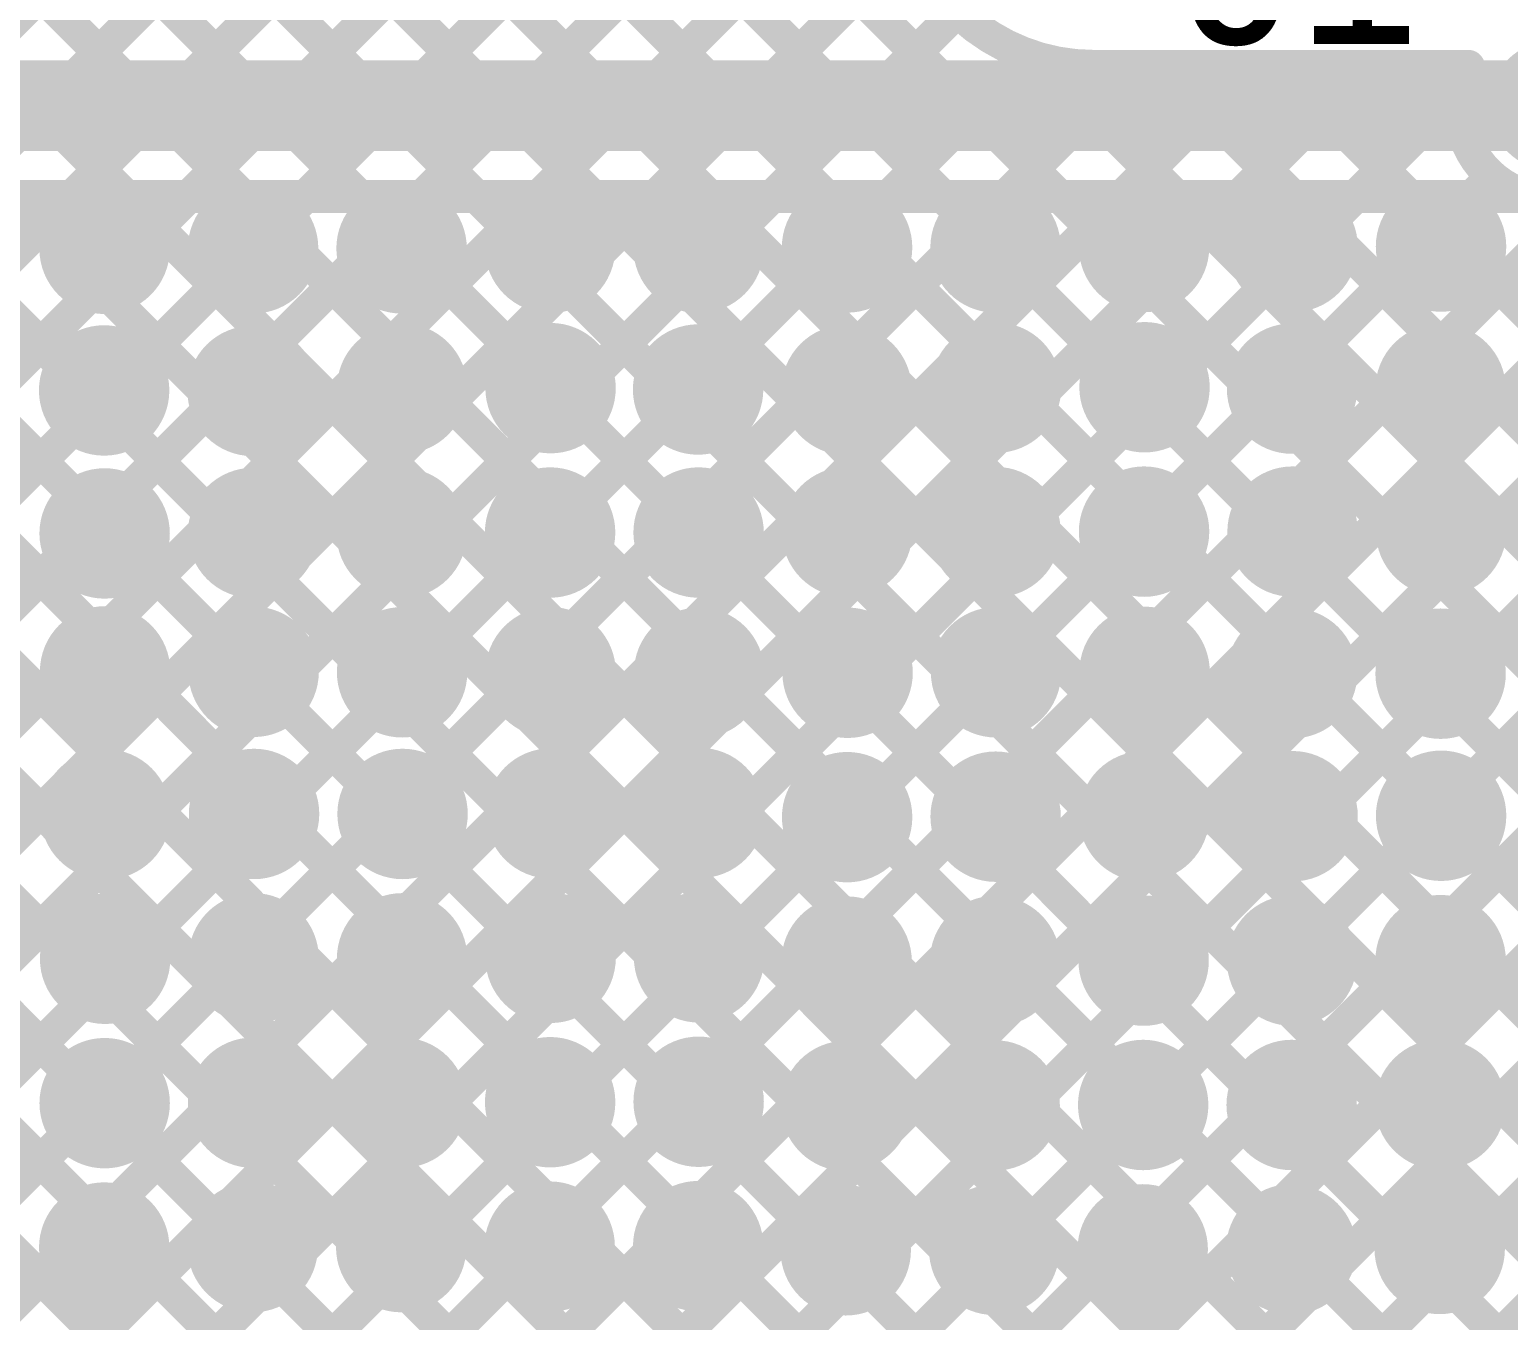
# Model space of a CAD drawing. Header units: millimetres. Extents: x 3.06 to 5.82, y 1.29 to 3.84.
# Drawn here: x 5.0885 to 5.447, y 2.1676 to 2.4805 of the extents above; entities that cross this region are included whole.
import ezdxf

# ---------------------------------------------------------------- set-up
doc = ezdxf.new("R2010")
doc.units = ezdxf.units.MM
doc.header["$MEASUREMENT"] = 0
for name, color, linetype in [('BottomLayer', 5, 'Continuous'), ('BottomSolder', 6, 'Continuous'), ('MultiLayer', 9, 'Continuous'), ('TopLayer', 1, 'Continuous'), ('TopOverlay', 2, 'Continuous'), ('TopSolder', 216, 'Continuous'), ('ViaHoleLayer', 16, 'Continuous')]:
    doc.layers.add(name, color=color, linetype=linetype)

msp = doc.modelspace()

# ---------------------------------------------------------------- linework, layer by layer
at = {"layer": 'BottomLayer', "const_width": 0.008}
for points in [[(4.90254, 2.81907), (5.702, 2.01961)], [(4.88955, 2.80378), (5.702, 1.99132)], [(4.94371, 2.80618), (5.702, 2.04789)], [(4.97418, 2.804), (5.702, 2.07618)], [(4.87354, 2.7915), (5.702, 1.96304)], [(4.85423, 2.78252), (5.702, 1.93475)], [(4.83062, 2.77785), (5.59647, 2.012)], [(4.81082, 2.76936), (5.56819, 2.012)], [(4.79724, 2.75466), (5.4789, 2.073)], [(4.789, 2.18685), (5.35367, 2.75152)], [(4.7896, 2.73402), (5.45062, 2.073)], [(4.789, 2.15856), (5.355, 2.72456)], [(4.789, 2.70633), (5.436, 2.05933)], [(4.789, 2.13028), (5.35968, 2.70096)], [(4.789, 2.10199), (5.37281, 2.68581)], [(4.789, 2.67805), (5.436, 2.03105)], [(4.789, 2.64976), (5.436, 2.00276)], [(4.789, 2.62148), (5.40848, 2.002)], [(4.789, 2.5932), (5.38019, 2.002)], [(4.789, 2.07371), (5.2974, 2.58211)], [(4.789, 2.56491), (5.35191, 2.002)], [(4.79368, 2.0501), (5.299, 2.55542)], [(4.789, 2.53663), (5.32363, 2.002)], [(4.80587, 2.03401), (5.299, 2.52714)], [(4.789, 2.50834), (5.29534, 2.002)], [(4.82414, 2.024), (5.30213, 2.50199)], [(4.85043, 2.022), (5.31337, 2.48494)], [(4.789, 2.48006), (5.276, 1.99306)], [(4.87897, 2.02226), (5.33087, 2.47416)], [(5.33298, 2.47348), (5.702, 2.10446)], [(4.87476, 1.96148), (5.38483, 2.47155)], [(4.87924, 1.93767), (5.41311, 2.47155)], [(4.89466, 2.00967), (5.35655, 2.47155)], [(5.34637, 2.47155), (5.43728, 2.47155)], [(5.3632, 2.47155), (5.702, 2.13274)], [(5.39148, 2.47155), (5.702, 2.16103)], [(5.41976, 2.47155), (5.43628, 2.45503)], [(4.522, 1.55215), (5.43548, 2.46563)], [(5.24069, 1.988), (5.702, 2.44931)], [(4.522, 1.52387), (5.44297, 2.44484)], [(4.52217, 1.49575), (5.46642, 2.44)], [(4.53143, 1.47673), (5.4947, 2.44)], [(4.55105, 1.46806), (5.52299, 2.44)], [(4.57927, 1.468), (5.55127, 2.44)], [(4.60756, 1.468), (5.57956, 2.44)], [(4.63584, 1.468), (5.60784, 2.44)], [(4.66412, 1.468), (5.63612, 2.44)], [(5.19686, 1.97245), (5.66487, 2.44047)], [(5.28298, 2.002), (5.702, 2.42102)]]:
    msp.add_lwpolyline(points, dxfattribs=at)
for points in [[(5.34637, 2.47155, -0.414214), (5.299, 2.51892)], [(5.46403, 2.44, -0.637499), (5.43728, 2.47155)]]:
    msp.add_lwpolyline(points, format="xyb", dxfattribs=at)
at = {"layer": 'BottomLayer'}
for points, const_width in [([(5.32887, 2.47416, 1), (5.33287, 2.47416, 1)], 0.004), ([(5.33098, 2.47348, 1), (5.33498, 2.47348, 1)], 0.004), ([(5.34437, 2.47155, 1), (5.34837, 2.47155, 1)], 0.004), ([(5.34437, 2.47155, 1), (5.34837, 2.47155, 1)], 0.004), ([(5.35455, 2.47155, 1), (5.35855, 2.47155, 1)], 0.004), ([(5.3612, 2.47155, 1), (5.3652, 2.47155, 1)], 0.004), ([(5.38283, 2.47155, 1), (5.38683, 2.47155, 1)], 0.004), ([(5.38948, 2.47155, 1), (5.39348, 2.47155, 1)], 0.004), ([(5.41111, 2.47155, 1), (5.41511, 2.47155, 1)], 0.004), ([(5.41776, 2.47155, 1), (5.42176, 2.47155, 1)], 0.004), ([(5.43528, 2.47155, 1), (5.43928, 2.47155, 1)], 0.004), ([(5.43528, 2.47155, 1), (5.43928, 2.47155, 1)], 0.004), ([(5.45209, 2.462, 1), (5.46391, 2.462, 1)], 0.01181), ([(5.43348, 2.46563, 1), (5.43748, 2.46563, 1)], 0.004), ([(5.43428, 2.45503, 1), (5.43828, 2.45503, 1)], 0.004), ([(5.44097, 2.44484, 1), (5.44497, 2.44484, 1)], 0.004), ([(5.10074, 2.42733, 1), (5.11256, 2.42733, 1)], 0.01181), ([(5.13674, 2.42744, 1), (5.14856, 2.42744, 1)], 0.01181), ([(5.17274, 2.42744, 1), (5.18456, 2.42744, 1)], 0.01181), ([(5.20874, 2.42755, 1), (5.22056, 2.42755, 1)], 0.01181), ([(5.24474, 2.42755, 1), (5.25656, 2.42755, 1)], 0.01181), ([(5.28074, 2.42766, 1), (5.29256, 2.42766, 1)], 0.01181), ([(5.31674, 2.42766, 1), (5.32856, 2.42766, 1)], 0.01181), ([(5.35274, 2.42777, 1), (5.36456, 2.42777, 1)], 0.01181), ([(5.38874, 2.42777, 1), (5.40056, 2.42777, 1)], 0.01181), ([(5.42474, 2.42788, 1), (5.43656, 2.42788, 1)], 0.01181), ([(5.10063, 2.39299, 1), (5.11244, 2.39299, 1)], 0.01181), ([(5.13663, 2.39288, 1), (5.14844, 2.39288, 1)], 0.01181), ([(5.17286, 2.39344, 1), (5.18467, 2.39344, 1)], 0.01181), ([(5.20886, 2.39355, 1), (5.22067, 2.39355, 1)], 0.01181), ([(5.24463, 2.39322, 1), (5.25644, 2.39322, 1)], 0.01181), ([(5.28063, 2.39311, 1), (5.29244, 2.39311, 1)], 0.01181), ([(5.31686, 2.39366, 1), (5.32867, 2.39366, 1)], 0.01181), ([(5.35286, 2.39377, 1), (5.36467, 2.39377, 1)], 0.01181), ([(5.38863, 2.39344, 1), (5.40044, 2.39344, 1)], 0.01181), ([(5.42463, 2.39333, 1), (5.43644, 2.39333, 1)], 0.01181), ([(5.10075, 2.35833, 1), (5.11256, 2.35833, 1)], 0.01181), ([(5.13675, 2.35844, 1), (5.14856, 2.35844, 1)], 0.01181), ([(5.17275, 2.35844, 1), (5.18456, 2.35844, 1)], 0.01181), ([(5.20875, 2.35855, 1), (5.22056, 2.35855, 1)], 0.01181), ([(5.24475, 2.35855, 1), (5.25656, 2.35855, 1)], 0.01181), ([(5.28075, 2.35866, 1), (5.29256, 2.35866, 1)], 0.01181), ([(5.31675, 2.35866, 1), (5.32856, 2.35866, 1)], 0.01181), ([(5.35275, 2.35877, 1), (5.36456, 2.35877, 1)], 0.01181), ([(5.38875, 2.35877, 1), (5.40056, 2.35877, 1)], 0.01181), ([(5.42475, 2.35889, 1), (5.43656, 2.35889, 1)], 0.01181), ([(5.10087, 2.32489, 1), (5.11268, 2.32489, 1)], 0.01181), ([(5.13687, 2.32478, 1), (5.14868, 2.32478, 1)], 0.01181), ([(5.17287, 2.32467, 1), (5.18468, 2.32467, 1)], 0.01181), ([(5.20887, 2.32467, 1), (5.22068, 2.32467, 1)], 0.01181), ([(5.24487, 2.32455, 1), (5.25668, 2.32455, 1)], 0.01181), ([(5.28087, 2.32455, 1), (5.29268, 2.32455, 1)], 0.01181), ([(5.31687, 2.32467, 1), (5.32868, 2.32467, 1)], 0.01181), ([(5.35287, 2.32478, 1), (5.36468, 2.32478, 1)], 0.01181), ([(5.38864, 2.32444, 1), (5.40045, 2.32444, 1)], 0.01181), ([(5.42464, 2.32433, 1), (5.43645, 2.32433, 1)], 0.01181), ([(5.10098, 2.29022, 1), (5.11279, 2.29022, 1)], 0.01181), ([(5.13698, 2.29033, 1), (5.14879, 2.29033, 1)], 0.01181), ([(5.17298, 2.29033, 1), (5.18479, 2.29033, 1)], 0.01181), ([(5.20898, 2.29045, 1), (5.22079, 2.29045, 1)], 0.01181), ([(5.24498, 2.29056, 1), (5.25679, 2.29056, 1)], 0.01181), ([(5.28076, 2.28955, 1), (5.29257, 2.28955, 1)], 0.01181), ([(5.31676, 2.28967, 1), (5.32857, 2.28967, 1)], 0.01181), ([(5.35276, 2.28978, 1), (5.36457, 2.28978, 1)], 0.01181), ([(5.38876, 2.28978, 1), (5.40057, 2.28978, 1)], 0.01181), ([(5.42476, 2.28989, 1), (5.43657, 2.28989, 1)], 0.01181), ([(5.10087, 2.25522, 1), (5.11268, 2.25522, 1)], 0.01181), ([(5.13687, 2.25533, 1), (5.14868, 2.25533, 1)], 0.01181), ([(5.17287, 2.25533, 1), (5.18468, 2.25533, 1)], 0.01181), ([(5.20887, 2.25545, 1), (5.22068, 2.25545, 1)], 0.01181), ([(5.24487, 2.25556, 1), (5.25668, 2.25556, 1)], 0.01181), ([(5.28064, 2.25455, 1), (5.29245, 2.25455, 1)], 0.01181), ([(5.31664, 2.25467, 1), (5.32845, 2.25467, 1)], 0.01181), ([(5.35264, 2.25478, 1), (5.36445, 2.25478, 1)], 0.01181), ([(5.38864, 2.25478, 1), (5.40045, 2.25478, 1)], 0.01181), ([(5.42464, 2.25489, 1), (5.43645, 2.25489, 1)], 0.01181), ([(5.10076, 2.22022, 1), (5.11257, 2.22022, 1)], 0.01181), ([(5.13676, 2.22033, 1), (5.14857, 2.22033, 1)], 0.01181), ([(5.17276, 2.22033, 1), (5.18457, 2.22033, 1)], 0.01181), ([(5.20876, 2.22045, 1), (5.22057, 2.22045, 1)], 0.01181), ([(5.24476, 2.22056, 1), (5.25657, 2.22056, 1)], 0.01181), ([(5.28053, 2.21955, 1), (5.29234, 2.21955, 1)], 0.01181), ([(5.31653, 2.21967, 1), (5.32834, 2.21967, 1)], 0.01181), ([(5.35253, 2.21978, 1), (5.36434, 2.21978, 1)], 0.01181), ([(5.38853, 2.21978, 1), (5.40034, 2.21978, 1)], 0.01181), ([(5.42453, 2.21989, 1), (5.43634, 2.21989, 1)], 0.01181), ([(5.10065, 2.18522, 1), (5.11246, 2.18522, 1)], 0.01181), ([(5.13665, 2.18533, 1), (5.14846, 2.18533, 1)], 0.01181), ([(5.17265, 2.18533, 1), (5.18446, 2.18533, 1)], 0.01181), ([(5.20865, 2.18545, 1), (5.22046, 2.18545, 1)], 0.01181), ([(5.24465, 2.18556, 1), (5.25646, 2.18556, 1)], 0.01181), ([(5.28042, 2.18455, 1), (5.29223, 2.18455, 1)], 0.01181), ([(5.31642, 2.18467, 1), (5.32823, 2.18467, 1)], 0.01181), ([(5.35242, 2.18478, 1), (5.36423, 2.18478, 1)], 0.01181), ([(5.38842, 2.18478, 1), (5.40023, 2.18478, 1)], 0.01181), ([(5.42442, 2.18489, 1), (5.43623, 2.18489, 1)], 0.01181)]:
    msp.add_lwpolyline(points, format="xyb", close=True, dxfattribs=dict(at, const_width=const_width))
at = {"layer": 'BottomSolder', "const_width": 0.01581}
for points in [[(5.45009, 2.462, 1), (5.46591, 2.462, 1)], [(5.09874, 2.42733, 1), (5.11456, 2.42733, 1)], [(5.13474, 2.42744, 1), (5.15056, 2.42744, 1)], [(5.17074, 2.42744, 1), (5.18656, 2.42744, 1)], [(5.20674, 2.42755, 1), (5.22256, 2.42755, 1)], [(5.24274, 2.42755, 1), (5.25856, 2.42755, 1)], [(5.27874, 2.42766, 1), (5.29456, 2.42766, 1)], [(5.31474, 2.42766, 1), (5.33056, 2.42766, 1)], [(5.35074, 2.42777, 1), (5.36656, 2.42777, 1)], [(5.38674, 2.42777, 1), (5.40256, 2.42777, 1)], [(5.42274, 2.42788, 1), (5.43856, 2.42788, 1)], [(5.20686, 2.39355, 1), (5.22267, 2.39355, 1)], [(5.31486, 2.39366, 1), (5.33067, 2.39366, 1)], [(5.35086, 2.39377, 1), (5.36667, 2.39377, 1)], [(5.09863, 2.39299, 1), (5.11444, 2.39299, 1)], [(5.13463, 2.39288, 1), (5.15044, 2.39288, 1)], [(5.17086, 2.39344, 1), (5.18667, 2.39344, 1)], [(5.24263, 2.39322, 1), (5.25844, 2.39322, 1)], [(5.27863, 2.39311, 1), (5.29444, 2.39311, 1)], [(5.38663, 2.39344, 1), (5.40244, 2.39344, 1)], [(5.42263, 2.39333, 1), (5.43844, 2.39333, 1)], [(5.09875, 2.35833, 1), (5.11456, 2.35833, 1)], [(5.13475, 2.35844, 1), (5.15056, 2.35844, 1)], [(5.17075, 2.35844, 1), (5.18656, 2.35844, 1)], [(5.20675, 2.35855, 1), (5.22256, 2.35855, 1)], [(5.24275, 2.35855, 1), (5.25856, 2.35855, 1)], [(5.27875, 2.35866, 1), (5.29456, 2.35866, 1)], [(5.31475, 2.35866, 1), (5.33056, 2.35866, 1)], [(5.35075, 2.35877, 1), (5.36656, 2.35877, 1)], [(5.38675, 2.35877, 1), (5.40256, 2.35877, 1)], [(5.42275, 2.35889, 1), (5.43856, 2.35889, 1)], [(5.09887, 2.32489, 1), (5.11468, 2.32489, 1)], [(5.13487, 2.32478, 1), (5.15068, 2.32478, 1)], [(5.17087, 2.32467, 1), (5.18668, 2.32467, 1)], [(5.20687, 2.32467, 1), (5.22268, 2.32467, 1)], [(5.24287, 2.32455, 1), (5.25868, 2.32455, 1)], [(5.27887, 2.32455, 1), (5.29468, 2.32455, 1)], [(5.31487, 2.32467, 1), (5.33068, 2.32467, 1)], [(5.35087, 2.32478, 1), (5.36668, 2.32478, 1)], [(5.38664, 2.32444, 1), (5.40245, 2.32444, 1)], [(5.42264, 2.32433, 1), (5.43845, 2.32433, 1)], [(5.09898, 2.29022, 1), (5.11479, 2.29022, 1)], [(5.13498, 2.29033, 1), (5.15079, 2.29033, 1)], [(5.17098, 2.29033, 1), (5.18679, 2.29033, 1)], [(5.20698, 2.29045, 1), (5.22279, 2.29045, 1)], [(5.24298, 2.29056, 1), (5.25879, 2.29056, 1)], [(5.27876, 2.28955, 1), (5.29457, 2.28955, 1)], [(5.31476, 2.28967, 1), (5.33057, 2.28967, 1)], [(5.35076, 2.28978, 1), (5.36657, 2.28978, 1)], [(5.38676, 2.28978, 1), (5.40257, 2.28978, 1)], [(5.42276, 2.28989, 1), (5.43857, 2.28989, 1)], [(5.09887, 2.25522, 1), (5.11468, 2.25522, 1)], [(5.13487, 2.25533, 1), (5.15068, 2.25533, 1)], [(5.17087, 2.25533, 1), (5.18668, 2.25533, 1)], [(5.20687, 2.25545, 1), (5.22268, 2.25545, 1)], [(5.24287, 2.25556, 1), (5.25868, 2.25556, 1)], [(5.27864, 2.25455, 1), (5.29445, 2.25455, 1)], [(5.31464, 2.25467, 1), (5.33045, 2.25467, 1)], [(5.35064, 2.25478, 1), (5.36645, 2.25478, 1)], [(5.38664, 2.25478, 1), (5.40245, 2.25478, 1)], [(5.42264, 2.25489, 1), (5.43845, 2.25489, 1)], [(5.09876, 2.22022, 1), (5.11457, 2.22022, 1)], [(5.13476, 2.22033, 1), (5.15057, 2.22033, 1)], [(5.17076, 2.22033, 1), (5.18657, 2.22033, 1)], [(5.20676, 2.22045, 1), (5.22257, 2.22045, 1)], [(5.24276, 2.22056, 1), (5.25857, 2.22056, 1)], [(5.27853, 2.21955, 1), (5.29434, 2.21955, 1)], [(5.31453, 2.21967, 1), (5.33034, 2.21967, 1)], [(5.35053, 2.21978, 1), (5.36634, 2.21978, 1)], [(5.38653, 2.21978, 1), (5.40234, 2.21978, 1)], [(5.42253, 2.21989, 1), (5.43834, 2.21989, 1)], [(5.24265, 2.18556, 1), (5.25846, 2.18556, 1)], [(5.09865, 2.18522, 1), (5.11446, 2.18522, 1)], [(5.13465, 2.18533, 1), (5.15046, 2.18533, 1)], [(5.17065, 2.18533, 1), (5.18646, 2.18533, 1)], [(5.20665, 2.18545, 1), (5.22246, 2.18545, 1)], [(5.27842, 2.18455, 1), (5.29423, 2.18455, 1)], [(5.31442, 2.18467, 1), (5.33023, 2.18467, 1)], [(5.35042, 2.18478, 1), (5.36623, 2.18478, 1)], [(5.38642, 2.18478, 1), (5.40223, 2.18478, 1)], [(5.42242, 2.18489, 1), (5.43823, 2.18489, 1)]]:
    msp.add_lwpolyline(points, format="xyb", close=True, dxfattribs=at)
at = {"layer": 'MultiLayer', "const_width": 0.01181}
for points in [[(5.45209, 2.462, 1), (5.46391, 2.462, 1)], [(5.10074, 2.42733, 1), (5.11256, 2.42733, 1)], [(5.13674, 2.42744, 1), (5.14856, 2.42744, 1)], [(5.17274, 2.42744, 1), (5.18456, 2.42744, 1)], [(5.20874, 2.42755, 1), (5.22056, 2.42755, 1)], [(5.24474, 2.42755, 1), (5.25656, 2.42755, 1)], [(5.28074, 2.42766, 1), (5.29256, 2.42766, 1)], [(5.31674, 2.42766, 1), (5.32856, 2.42766, 1)], [(5.35274, 2.42777, 1), (5.36456, 2.42777, 1)], [(5.38874, 2.42777, 1), (5.40056, 2.42777, 1)], [(5.42474, 2.42788, 1), (5.43656, 2.42788, 1)], [(5.10063, 2.39299, 1), (5.11244, 2.39299, 1)], [(5.13663, 2.39288, 1), (5.14844, 2.39288, 1)], [(5.17286, 2.39344, 1), (5.18467, 2.39344, 1)], [(5.20886, 2.39355, 1), (5.22067, 2.39355, 1)], [(5.24463, 2.39322, 1), (5.25644, 2.39322, 1)], [(5.28063, 2.39311, 1), (5.29244, 2.39311, 1)], [(5.31686, 2.39366, 1), (5.32867, 2.39366, 1)], [(5.35286, 2.39377, 1), (5.36467, 2.39377, 1)], [(5.38863, 2.39344, 1), (5.40044, 2.39344, 1)], [(5.42463, 2.39333, 1), (5.43644, 2.39333, 1)], [(5.10075, 2.35833, 1), (5.11256, 2.35833, 1)], [(5.13675, 2.35844, 1), (5.14856, 2.35844, 1)], [(5.17275, 2.35844, 1), (5.18456, 2.35844, 1)], [(5.20875, 2.35855, 1), (5.22056, 2.35855, 1)], [(5.24475, 2.35855, 1), (5.25656, 2.35855, 1)], [(5.28075, 2.35866, 1), (5.29256, 2.35866, 1)], [(5.31675, 2.35866, 1), (5.32856, 2.35866, 1)], [(5.35275, 2.35877, 1), (5.36456, 2.35877, 1)], [(5.38875, 2.35877, 1), (5.40056, 2.35877, 1)], [(5.42475, 2.35889, 1), (5.43656, 2.35889, 1)], [(5.10087, 2.32489, 1), (5.11268, 2.32489, 1)], [(5.13687, 2.32478, 1), (5.14868, 2.32478, 1)], [(5.17287, 2.32467, 1), (5.18468, 2.32467, 1)], [(5.20887, 2.32467, 1), (5.22068, 2.32467, 1)], [(5.24487, 2.32455, 1), (5.25668, 2.32455, 1)], [(5.28087, 2.32455, 1), (5.29268, 2.32455, 1)], [(5.31687, 2.32467, 1), (5.32868, 2.32467, 1)], [(5.35287, 2.32478, 1), (5.36468, 2.32478, 1)], [(5.38864, 2.32444, 1), (5.40045, 2.32444, 1)], [(5.42464, 2.32433, 1), (5.43645, 2.32433, 1)], [(5.10098, 2.29022, 1), (5.11279, 2.29022, 1)], [(5.13698, 2.29033, 1), (5.14879, 2.29033, 1)], [(5.17298, 2.29033, 1), (5.18479, 2.29033, 1)], [(5.20898, 2.29045, 1), (5.22079, 2.29045, 1)], [(5.24498, 2.29056, 1), (5.25679, 2.29056, 1)], [(5.28076, 2.28955, 1), (5.29257, 2.28955, 1)], [(5.31676, 2.28967, 1), (5.32857, 2.28967, 1)], [(5.35276, 2.28978, 1), (5.36457, 2.28978, 1)], [(5.38876, 2.28978, 1), (5.40057, 2.28978, 1)], [(5.42476, 2.28989, 1), (5.43657, 2.28989, 1)], [(5.10087, 2.25522, 1), (5.11268, 2.25522, 1)], [(5.13687, 2.25533, 1), (5.14868, 2.25533, 1)], [(5.17287, 2.25533, 1), (5.18468, 2.25533, 1)], [(5.20887, 2.25545, 1), (5.22068, 2.25545, 1)], [(5.24487, 2.25556, 1), (5.25668, 2.25556, 1)], [(5.28064, 2.25455, 1), (5.29245, 2.25455, 1)], [(5.31664, 2.25467, 1), (5.32845, 2.25467, 1)], [(5.35264, 2.25478, 1), (5.36445, 2.25478, 1)], [(5.38864, 2.25478, 1), (5.40045, 2.25478, 1)], [(5.42464, 2.25489, 1), (5.43645, 2.25489, 1)], [(5.10076, 2.22022, 1), (5.11257, 2.22022, 1)], [(5.13676, 2.22033, 1), (5.14857, 2.22033, 1)], [(5.17276, 2.22033, 1), (5.18457, 2.22033, 1)], [(5.20876, 2.22045, 1), (5.22057, 2.22045, 1)], [(5.24476, 2.22056, 1), (5.25657, 2.22056, 1)], [(5.28053, 2.21955, 1), (5.29234, 2.21955, 1)], [(5.31653, 2.21967, 1), (5.32834, 2.21967, 1)], [(5.35253, 2.21978, 1), (5.36434, 2.21978, 1)], [(5.38853, 2.21978, 1), (5.40034, 2.21978, 1)], [(5.42453, 2.21989, 1), (5.43634, 2.21989, 1)], [(5.10065, 2.18522, 1), (5.11246, 2.18522, 1)], [(5.13665, 2.18533, 1), (5.14846, 2.18533, 1)], [(5.17265, 2.18533, 1), (5.18446, 2.18533, 1)], [(5.20865, 2.18545, 1), (5.22046, 2.18545, 1)], [(5.24465, 2.18556, 1), (5.25646, 2.18556, 1)], [(5.28042, 2.18455, 1), (5.29223, 2.18455, 1)], [(5.31642, 2.18467, 1), (5.32823, 2.18467, 1)], [(5.35242, 2.18478, 1), (5.36423, 2.18478, 1)], [(5.38842, 2.18478, 1), (5.40023, 2.18478, 1)], [(5.42442, 2.18489, 1), (5.43623, 2.18489, 1)]]:
    msp.add_lwpolyline(points, format="xyb", close=True, dxfattribs=at)
at = {"layer": 'TopLayer'}
for points, const_width in [([(5.1477, 2.093), (5.52622, 2.47152)], 0.008), ([(4.57022, 2.462), (5.458, 2.462)], 0.022), ([(5.17599, 2.093), (5.54055, 2.45757)], 0.008), ([(5.26084, 2.093), (5.62021, 2.45237)], 0.008), ([(5.20427, 2.093), (5.5623, 2.45103)], 0.008), ([(5.23256, 2.093), (5.59056, 2.451)], 0.008), ([(4.57022, 2.44), (5.45197, 2.44)], 0.008), ([(4.68666, 2.02794), (5.09872, 2.44)], 0.008), ([(4.70783, 2.02083), (5.12701, 2.44)], 0.008), ([(4.74629, 2.031), (5.15529, 2.44)], 0.008), ([(4.77458, 2.031), (5.18358, 2.44)], 0.008), ([(4.79386, 2.022), (5.21186, 2.44)], 0.008), ([(4.82214, 2.022), (5.24014, 2.44)], 0.008), ([(4.82906, 2.44), (5.17606, 2.093)], 0.008), ([(4.85043, 2.022), (5.26843, 2.44)], 0.008), ([(4.85734, 2.44), (5.20434, 2.093)], 0.008), ([(4.87897, 2.02226), (5.29671, 2.44)], 0.008), ([(4.88028, 1.967), (5.35328, 2.44)], 0.008), ([(4.88563, 2.44), (5.23263, 2.093)], 0.008), ([(4.89466, 2.00967), (5.325, 2.44)], 0.008), ([(4.91391, 2.44), (5.26091, 2.093)], 0.008), ([(4.94219, 2.44), (5.2892, 2.093)], 0.008), ([(4.97048, 2.44), (5.31748, 2.093)], 0.008), ([(4.99876, 2.44), (5.34576, 2.093)], 0.008), ([(5.02705, 2.44), (5.37405, 2.093)], 0.008), ([(5.03395, 2.09238), (5.38157, 2.44)], 0.008), ([(5.05533, 2.44), (5.40233, 2.093)], 0.008), ([(5.06285, 2.093), (5.40985, 2.44)], 0.008), ([(5.08362, 2.44), (5.43062, 2.093)], 0.008), ([(5.09113, 2.093), (5.43813, 2.44)], 0.008), ([(5.1119, 2.44), (5.4589, 2.093)], 0.008), ([(5.11942, 2.093), (5.46642, 2.44)], 0.008), ([(5.14019, 2.44), (5.48719, 2.093)], 0.008), ([(5.16847, 2.44), (5.51547, 2.093)], 0.008), ([(5.19675, 2.44), (5.54375, 2.093)], 0.008), ([(5.22504, 2.44), (5.57204, 2.093)], 0.008), ([(5.25332, 2.44), (5.60032, 2.093)], 0.008), ([(5.28161, 2.44), (5.62525, 2.09636)], 0.008), ([(5.28912, 2.093), (5.637, 2.44088)], 0.008), ([(5.30989, 2.44), (5.6367, 2.11319)], 0.008), ([(5.33818, 2.44), (5.637, 2.14118)], 0.008), ([(5.36646, 2.44), (5.637, 2.16946)], 0.008), ([(5.39474, 2.44), (5.637, 2.19774)], 0.008), ([(5.42303, 2.44), (5.637, 2.22603)], 0.008), ([(5.31741, 2.093), (5.637, 2.41259)], 0.008), ([(5.34569, 2.093), (5.637, 2.38431)], 0.008), ([(5.37398, 2.093), (5.637, 2.35602)], 0.008)]:
    msp.add_lwpolyline(points, dxfattribs=dict(at, const_width=const_width))
for points, const_width in [([(5.45209, 2.462, 1), (5.46391, 2.462, 1)], 0.01181), ([(5.09672, 2.44, 1), (5.10072, 2.44, 1)], 0.004), ([(5.1099, 2.44, 1), (5.1139, 2.44, 1)], 0.004), ([(5.12501, 2.44, 1), (5.12901, 2.44, 1)], 0.004), ([(5.13819, 2.44, 1), (5.14219, 2.44, 1)], 0.004), ([(5.15329, 2.44, 1), (5.15729, 2.44, 1)], 0.004), ([(5.16647, 2.44, 1), (5.17047, 2.44, 1)], 0.004), ([(5.18158, 2.44, 1), (5.18558, 2.44, 1)], 0.004), ([(5.19475, 2.44, 1), (5.19875, 2.44, 1)], 0.004), ([(5.20986, 2.44, 1), (5.21386, 2.44, 1)], 0.004), ([(5.22304, 2.44, 1), (5.22704, 2.44, 1)], 0.004), ([(5.23814, 2.44, 1), (5.24214, 2.44, 1)], 0.004), ([(5.25132, 2.44, 1), (5.25532, 2.44, 1)], 0.004), ([(5.26643, 2.44, 1), (5.27043, 2.44, 1)], 0.004), ([(5.27961, 2.44, 1), (5.28361, 2.44, 1)], 0.004), ([(5.29471, 2.44, 1), (5.29871, 2.44, 1)], 0.004), ([(5.30789, 2.44, 1), (5.31189, 2.44, 1)], 0.004), ([(5.323, 2.44, 1), (5.327, 2.44, 1)], 0.004), ([(5.33618, 2.44, 1), (5.34018, 2.44, 1)], 0.004), ([(5.35128, 2.44, 1), (5.35528, 2.44, 1)], 0.004), ([(5.36446, 2.44, 1), (5.36846, 2.44, 1)], 0.004), ([(5.37957, 2.44, 1), (5.38357, 2.44, 1)], 0.004), ([(5.39274, 2.44, 1), (5.39674, 2.44, 1)], 0.004), ([(5.40785, 2.44, 1), (5.41185, 2.44, 1)], 0.004), ([(5.42103, 2.44, 1), (5.42503, 2.44, 1)], 0.004), ([(5.43613, 2.44, 1), (5.44013, 2.44, 1)], 0.004), ([(5.10074, 2.42733, 1), (5.11256, 2.42733, 1)], 0.01181), ([(5.13674, 2.42744, 1), (5.14856, 2.42744, 1)], 0.01181), ([(5.17274, 2.42744, 1), (5.18456, 2.42744, 1)], 0.01181), ([(5.20874, 2.42755, 1), (5.22056, 2.42755, 1)], 0.01181), ([(5.24474, 2.42755, 1), (5.25656, 2.42755, 1)], 0.01181), ([(5.28074, 2.42766, 1), (5.29256, 2.42766, 1)], 0.01181), ([(5.31674, 2.42766, 1), (5.32856, 2.42766, 1)], 0.01181), ([(5.35274, 2.42777, 1), (5.36456, 2.42777, 1)], 0.01181), ([(5.38874, 2.42777, 1), (5.40056, 2.42777, 1)], 0.01181), ([(5.42474, 2.42788, 1), (5.43656, 2.42788, 1)], 0.01181), ([(5.10063, 2.39299, 1), (5.11244, 2.39299, 1)], 0.01181), ([(5.13663, 2.39288, 1), (5.14844, 2.39288, 1)], 0.01181), ([(5.17286, 2.39344, 1), (5.18467, 2.39344, 1)], 0.01181), ([(5.20886, 2.39355, 1), (5.22067, 2.39355, 1)], 0.01181), ([(5.24463, 2.39322, 1), (5.25644, 2.39322, 1)], 0.01181), ([(5.28063, 2.39311, 1), (5.29244, 2.39311, 1)], 0.01181), ([(5.31686, 2.39366, 1), (5.32867, 2.39366, 1)], 0.01181), ([(5.35286, 2.39377, 1), (5.36467, 2.39377, 1)], 0.01181), ([(5.38863, 2.39344, 1), (5.40044, 2.39344, 1)], 0.01181), ([(5.42463, 2.39333, 1), (5.43644, 2.39333, 1)], 0.01181), ([(5.10075, 2.35833, 1), (5.11256, 2.35833, 1)], 0.01181), ([(5.13675, 2.35844, 1), (5.14856, 2.35844, 1)], 0.01181), ([(5.17275, 2.35844, 1), (5.18456, 2.35844, 1)], 0.01181), ([(5.20875, 2.35855, 1), (5.22056, 2.35855, 1)], 0.01181), ([(5.24475, 2.35855, 1), (5.25656, 2.35855, 1)], 0.01181), ([(5.28075, 2.35866, 1), (5.29256, 2.35866, 1)], 0.01181), ([(5.31675, 2.35866, 1), (5.32856, 2.35866, 1)], 0.01181), ([(5.35275, 2.35877, 1), (5.36456, 2.35877, 1)], 0.01181), ([(5.38875, 2.35877, 1), (5.40056, 2.35877, 1)], 0.01181), ([(5.42475, 2.35889, 1), (5.43656, 2.35889, 1)], 0.01181), ([(5.10087, 2.32489, 1), (5.11268, 2.32489, 1)], 0.01181), ([(5.13687, 2.32478, 1), (5.14868, 2.32478, 1)], 0.01181), ([(5.17287, 2.32467, 1), (5.18468, 2.32467, 1)], 0.01181), ([(5.20887, 2.32467, 1), (5.22068, 2.32467, 1)], 0.01181), ([(5.24487, 2.32455, 1), (5.25668, 2.32455, 1)], 0.01181), ([(5.28087, 2.32455, 1), (5.29268, 2.32455, 1)], 0.01181), ([(5.31687, 2.32467, 1), (5.32868, 2.32467, 1)], 0.01181), ([(5.35287, 2.32478, 1), (5.36468, 2.32478, 1)], 0.01181), ([(5.38864, 2.32444, 1), (5.40045, 2.32444, 1)], 0.01181), ([(5.42464, 2.32433, 1), (5.43645, 2.32433, 1)], 0.01181), ([(5.10098, 2.29022, 1), (5.11279, 2.29022, 1)], 0.01181), ([(5.13698, 2.29033, 1), (5.14879, 2.29033, 1)], 0.01181), ([(5.17298, 2.29033, 1), (5.18479, 2.29033, 1)], 0.01181), ([(5.20898, 2.29045, 1), (5.22079, 2.29045, 1)], 0.01181), ([(5.24498, 2.29056, 1), (5.25679, 2.29056, 1)], 0.01181), ([(5.28076, 2.28955, 1), (5.29257, 2.28955, 1)], 0.01181), ([(5.31676, 2.28967, 1), (5.32857, 2.28967, 1)], 0.01181), ([(5.35276, 2.28978, 1), (5.36457, 2.28978, 1)], 0.01181), ([(5.38876, 2.28978, 1), (5.40057, 2.28978, 1)], 0.01181), ([(5.42476, 2.28989, 1), (5.43657, 2.28989, 1)], 0.01181), ([(5.10087, 2.25522, 1), (5.11268, 2.25522, 1)], 0.01181), ([(5.13687, 2.25533, 1), (5.14868, 2.25533, 1)], 0.01181), ([(5.17287, 2.25533, 1), (5.18468, 2.25533, 1)], 0.01181), ([(5.20887, 2.25545, 1), (5.22068, 2.25545, 1)], 0.01181), ([(5.24487, 2.25556, 1), (5.25668, 2.25556, 1)], 0.01181), ([(5.28064, 2.25455, 1), (5.29245, 2.25455, 1)], 0.01181), ([(5.31664, 2.25467, 1), (5.32845, 2.25467, 1)], 0.01181), ([(5.35264, 2.25478, 1), (5.36445, 2.25478, 1)], 0.01181), ([(5.38864, 2.25478, 1), (5.40045, 2.25478, 1)], 0.01181), ([(5.42464, 2.25489, 1), (5.43645, 2.25489, 1)], 0.01181), ([(5.10076, 2.22022, 1), (5.11257, 2.22022, 1)], 0.01181), ([(5.13676, 2.22033, 1), (5.14857, 2.22033, 1)], 0.01181), ([(5.17276, 2.22033, 1), (5.18457, 2.22033, 1)], 0.01181), ([(5.20876, 2.22045, 1), (5.22057, 2.22045, 1)], 0.01181), ([(5.24476, 2.22056, 1), (5.25657, 2.22056, 1)], 0.01181), ([(5.28053, 2.21955, 1), (5.29234, 2.21955, 1)], 0.01181), ([(5.31653, 2.21967, 1), (5.32834, 2.21967, 1)], 0.01181), ([(5.35253, 2.21978, 1), (5.36434, 2.21978, 1)], 0.01181), ([(5.38853, 2.21978, 1), (5.40034, 2.21978, 1)], 0.01181), ([(5.42453, 2.21989, 1), (5.43634, 2.21989, 1)], 0.01181), ([(5.10065, 2.18522, 1), (5.11246, 2.18522, 1)], 0.01181), ([(5.13665, 2.18533, 1), (5.14846, 2.18533, 1)], 0.01181), ([(5.17265, 2.18533, 1), (5.18446, 2.18533, 1)], 0.01181), ([(5.20865, 2.18545, 1), (5.22046, 2.18545, 1)], 0.01181), ([(5.24465, 2.18556, 1), (5.25646, 2.18556, 1)], 0.01181), ([(5.28042, 2.18455, 1), (5.29223, 2.18455, 1)], 0.01181), ([(5.31642, 2.18467, 1), (5.32823, 2.18467, 1)], 0.01181), ([(5.35242, 2.18478, 1), (5.36423, 2.18478, 1)], 0.01181), ([(5.38842, 2.18478, 1), (5.40023, 2.18478, 1)], 0.01181), ([(5.42442, 2.18489, 1), (5.43623, 2.18489, 1)], 0.01181)]:
    msp.add_lwpolyline(points, format="xyb", close=True, dxfattribs=dict(at, const_width=const_width))
at = {"layer": 'TopSolder', "const_width": 0.01581}
for points in [[(5.45009, 2.462, 1), (5.46591, 2.462, 1)], [(5.09874, 2.42733, 1), (5.11456, 2.42733, 1)], [(5.13474, 2.42744, 1), (5.15056, 2.42744, 1)], [(5.17074, 2.42744, 1), (5.18656, 2.42744, 1)], [(5.20674, 2.42755, 1), (5.22256, 2.42755, 1)], [(5.24274, 2.42755, 1), (5.25856, 2.42755, 1)], [(5.27874, 2.42766, 1), (5.29456, 2.42766, 1)], [(5.31474, 2.42766, 1), (5.33056, 2.42766, 1)], [(5.35074, 2.42777, 1), (5.36656, 2.42777, 1)], [(5.38674, 2.42777, 1), (5.40256, 2.42777, 1)], [(5.42274, 2.42788, 1), (5.43856, 2.42788, 1)], [(5.20686, 2.39355, 1), (5.22267, 2.39355, 1)], [(5.31486, 2.39366, 1), (5.33067, 2.39366, 1)], [(5.35086, 2.39377, 1), (5.36667, 2.39377, 1)], [(5.09863, 2.39299, 1), (5.11444, 2.39299, 1)], [(5.13463, 2.39288, 1), (5.15044, 2.39288, 1)], [(5.17086, 2.39344, 1), (5.18667, 2.39344, 1)], [(5.24263, 2.39322, 1), (5.25844, 2.39322, 1)], [(5.27863, 2.39311, 1), (5.29444, 2.39311, 1)], [(5.38663, 2.39344, 1), (5.40244, 2.39344, 1)], [(5.42263, 2.39333, 1), (5.43844, 2.39333, 1)], [(5.09875, 2.35833, 1), (5.11456, 2.35833, 1)], [(5.13475, 2.35844, 1), (5.15056, 2.35844, 1)], [(5.17075, 2.35844, 1), (5.18656, 2.35844, 1)], [(5.20675, 2.35855, 1), (5.22256, 2.35855, 1)], [(5.24275, 2.35855, 1), (5.25856, 2.35855, 1)], [(5.27875, 2.35866, 1), (5.29456, 2.35866, 1)], [(5.31475, 2.35866, 1), (5.33056, 2.35866, 1)], [(5.35075, 2.35877, 1), (5.36656, 2.35877, 1)], [(5.38675, 2.35877, 1), (5.40256, 2.35877, 1)], [(5.42275, 2.35889, 1), (5.43856, 2.35889, 1)], [(5.09887, 2.32489, 1), (5.11468, 2.32489, 1)], [(5.13487, 2.32478, 1), (5.15068, 2.32478, 1)], [(5.17087, 2.32467, 1), (5.18668, 2.32467, 1)], [(5.20687, 2.32467, 1), (5.22268, 2.32467, 1)], [(5.24287, 2.32455, 1), (5.25868, 2.32455, 1)], [(5.27887, 2.32455, 1), (5.29468, 2.32455, 1)], [(5.31487, 2.32467, 1), (5.33068, 2.32467, 1)], [(5.35087, 2.32478, 1), (5.36668, 2.32478, 1)], [(5.38664, 2.32444, 1), (5.40245, 2.32444, 1)], [(5.42264, 2.32433, 1), (5.43845, 2.32433, 1)], [(5.09898, 2.29022, 1), (5.11479, 2.29022, 1)], [(5.13498, 2.29033, 1), (5.15079, 2.29033, 1)], [(5.17098, 2.29033, 1), (5.18679, 2.29033, 1)], [(5.20698, 2.29045, 1), (5.22279, 2.29045, 1)], [(5.24298, 2.29056, 1), (5.25879, 2.29056, 1)], [(5.27876, 2.28955, 1), (5.29457, 2.28955, 1)], [(5.31476, 2.28967, 1), (5.33057, 2.28967, 1)], [(5.35076, 2.28978, 1), (5.36657, 2.28978, 1)], [(5.38676, 2.28978, 1), (5.40257, 2.28978, 1)], [(5.42276, 2.28989, 1), (5.43857, 2.28989, 1)], [(5.09887, 2.25522, 1), (5.11468, 2.25522, 1)], [(5.13487, 2.25533, 1), (5.15068, 2.25533, 1)], [(5.17087, 2.25533, 1), (5.18668, 2.25533, 1)], [(5.20687, 2.25545, 1), (5.22268, 2.25545, 1)], [(5.24287, 2.25556, 1), (5.25868, 2.25556, 1)], [(5.27864, 2.25455, 1), (5.29445, 2.25455, 1)], [(5.31464, 2.25467, 1), (5.33045, 2.25467, 1)], [(5.35064, 2.25478, 1), (5.36645, 2.25478, 1)], [(5.38664, 2.25478, 1), (5.40245, 2.25478, 1)], [(5.42264, 2.25489, 1), (5.43845, 2.25489, 1)], [(5.09876, 2.22022, 1), (5.11457, 2.22022, 1)], [(5.13476, 2.22033, 1), (5.15057, 2.22033, 1)], [(5.17076, 2.22033, 1), (5.18657, 2.22033, 1)], [(5.20676, 2.22045, 1), (5.22257, 2.22045, 1)], [(5.24276, 2.22056, 1), (5.25857, 2.22056, 1)], [(5.27853, 2.21955, 1), (5.29434, 2.21955, 1)], [(5.31453, 2.21967, 1), (5.33034, 2.21967, 1)], [(5.35053, 2.21978, 1), (5.36634, 2.21978, 1)], [(5.38653, 2.21978, 1), (5.40234, 2.21978, 1)], [(5.42253, 2.21989, 1), (5.43834, 2.21989, 1)], [(5.24265, 2.18556, 1), (5.25846, 2.18556, 1)], [(5.09865, 2.18522, 1), (5.11446, 2.18522, 1)], [(5.13465, 2.18533, 1), (5.15046, 2.18533, 1)], [(5.17065, 2.18533, 1), (5.18646, 2.18533, 1)], [(5.20665, 2.18545, 1), (5.22246, 2.18545, 1)], [(5.27842, 2.18455, 1), (5.29423, 2.18455, 1)], [(5.31442, 2.18467, 1), (5.33023, 2.18467, 1)], [(5.35042, 2.18478, 1), (5.36623, 2.18478, 1)], [(5.38642, 2.18478, 1), (5.40223, 2.18478, 1)], [(5.42242, 2.18489, 1), (5.43823, 2.18489, 1)]]:
    msp.add_lwpolyline(points, format="xyb", close=True, dxfattribs=at)
at = {"layer": 'ViaHoleLayer', "const_width": 0.00787}
for points in [[(5.10271, 2.42733, 1), (5.11059, 2.42733, 1)], [(5.13871, 2.42744, 1), (5.14659, 2.42744, 1)], [(5.17471, 2.42744, 1), (5.18259, 2.42744, 1)], [(5.21071, 2.42755, 1), (5.21859, 2.42755, 1)], [(5.24671, 2.42755, 1), (5.25459, 2.42755, 1)], [(5.28271, 2.42766, 1), (5.29059, 2.42766, 1)], [(5.31871, 2.42766, 1), (5.32659, 2.42766, 1)], [(5.35471, 2.42777, 1), (5.36259, 2.42777, 1)], [(5.39071, 2.42777, 1), (5.39859, 2.42777, 1)], [(5.42671, 2.42788, 1), (5.43459, 2.42788, 1)], [(5.1026, 2.39299, 1), (5.11048, 2.39299, 1)], [(5.1386, 2.39288, 1), (5.14648, 2.39288, 1)], [(5.17483, 2.39344, 1), (5.1827, 2.39344, 1)], [(5.21083, 2.39355, 1), (5.2187, 2.39355, 1)], [(5.2466, 2.39322, 1), (5.25448, 2.39322, 1)], [(5.2826, 2.39311, 1), (5.29048, 2.39311, 1)], [(5.31883, 2.39366, 1), (5.3267, 2.39366, 1)], [(5.35483, 2.39377, 1), (5.3627, 2.39377, 1)], [(5.3906, 2.39344, 1), (5.39848, 2.39344, 1)], [(5.4266, 2.39333, 1), (5.43448, 2.39333, 1)], [(5.13872, 2.35844, 1), (5.14659, 2.35844, 1)], [(5.17472, 2.35844, 1), (5.18259, 2.35844, 1)], [(5.21072, 2.35855, 1), (5.21859, 2.35855, 1)], [(5.24672, 2.35855, 1), (5.25459, 2.35855, 1)], [(5.28272, 2.35866, 1), (5.29059, 2.35866, 1)], [(5.31872, 2.35866, 1), (5.32659, 2.35866, 1)], [(5.35472, 2.35877, 1), (5.36259, 2.35877, 1)], [(5.39072, 2.35877, 1), (5.39859, 2.35877, 1)], [(5.42672, 2.35889, 1), (5.43459, 2.35889, 1)], [(5.10272, 2.35833, 1), (5.11059, 2.35833, 1)], [(5.10283, 2.32489, 1), (5.11071, 2.32489, 1)], [(5.13884, 2.32478, 1), (5.14671, 2.32478, 1)], [(5.17483, 2.32467, 1), (5.18271, 2.32467, 1)], [(5.21084, 2.32467, 1), (5.21871, 2.32467, 1)], [(5.24683, 2.32455, 1), (5.25471, 2.32455, 1)], [(5.28284, 2.32455, 1), (5.29071, 2.32455, 1)], [(5.31883, 2.32467, 1), (5.32671, 2.32467, 1)], [(5.35483, 2.32478, 1), (5.36271, 2.32478, 1)], [(5.39061, 2.32444, 1), (5.39848, 2.32444, 1)], [(5.42661, 2.32433, 1), (5.43448, 2.32433, 1)], [(5.13895, 2.29033, 1), (5.14683, 2.29033, 1)], [(5.17495, 2.29033, 1), (5.18283, 2.29033, 1)], [(5.21095, 2.29045, 1), (5.21883, 2.29045, 1)], [(5.24695, 2.29056, 1), (5.25483, 2.29056, 1)], [(5.10295, 2.29022, 1), (5.11083, 2.29022, 1)], [(5.28272, 2.28955, 1), (5.2906, 2.28955, 1)], [(5.31872, 2.28967, 1), (5.3266, 2.28967, 1)], [(5.35472, 2.28978, 1), (5.3626, 2.28978, 1)], [(5.39072, 2.28978, 1), (5.3986, 2.28978, 1)], [(5.42672, 2.28989, 1), (5.4346, 2.28989, 1)], [(5.10284, 2.25522, 1), (5.11071, 2.25522, 1)], [(5.13884, 2.25533, 1), (5.14671, 2.25533, 1)], [(5.17484, 2.25533, 1), (5.18271, 2.25533, 1)], [(5.21084, 2.25545, 1), (5.21871, 2.25545, 1)], [(5.24684, 2.25556, 1), (5.25471, 2.25556, 1)], [(5.28261, 2.25455, 1), (5.29049, 2.25455, 1)], [(5.31861, 2.25467, 1), (5.32649, 2.25467, 1)], [(5.35461, 2.25478, 1), (5.36249, 2.25478, 1)], [(5.39061, 2.25478, 1), (5.39849, 2.25478, 1)], [(5.42661, 2.25489, 1), (5.43449, 2.25489, 1)], [(5.10273, 2.22022, 1), (5.1106, 2.22022, 1)], [(5.13873, 2.22033, 1), (5.1466, 2.22033, 1)], [(5.17473, 2.22033, 1), (5.1826, 2.22033, 1)], [(5.21073, 2.22045, 1), (5.2186, 2.22045, 1)], [(5.24673, 2.22056, 1), (5.2546, 2.22056, 1)], [(5.2825, 2.21955, 1), (5.29037, 2.21955, 1)], [(5.3185, 2.21967, 1), (5.32637, 2.21967, 1)], [(5.3545, 2.21978, 1), (5.36237, 2.21978, 1)], [(5.3905, 2.21978, 1), (5.39837, 2.21978, 1)], [(5.4265, 2.21989, 1), (5.43437, 2.21989, 1)], [(5.10262, 2.18522, 1), (5.11049, 2.18522, 1)], [(5.13862, 2.18533, 1), (5.14649, 2.18533, 1)], [(5.17462, 2.18533, 1), (5.18249, 2.18533, 1)], [(5.21062, 2.18545, 1), (5.21849, 2.18545, 1)], [(5.24662, 2.18556, 1), (5.25449, 2.18556, 1)], [(5.28239, 2.18455, 1), (5.29026, 2.18455, 1)], [(5.31839, 2.18467, 1), (5.32626, 2.18467, 1)], [(5.35439, 2.18478, 1), (5.36226, 2.18478, 1)], [(5.39039, 2.18478, 1), (5.39826, 2.18478, 1)], [(5.42639, 2.18489, 1), (5.43426, 2.18489, 1)]]:
    msp.add_lwpolyline(points, format="xyb", close=True, dxfattribs=at)

# ---------------------------------------------------------------- texts
at = {"layer": 'TopOverlay'}
msp.add_text('J1', height=0.04, dxfattribs=at).set_placement((5.369, 2.477))

doc.saveas('drawing.dxf')
